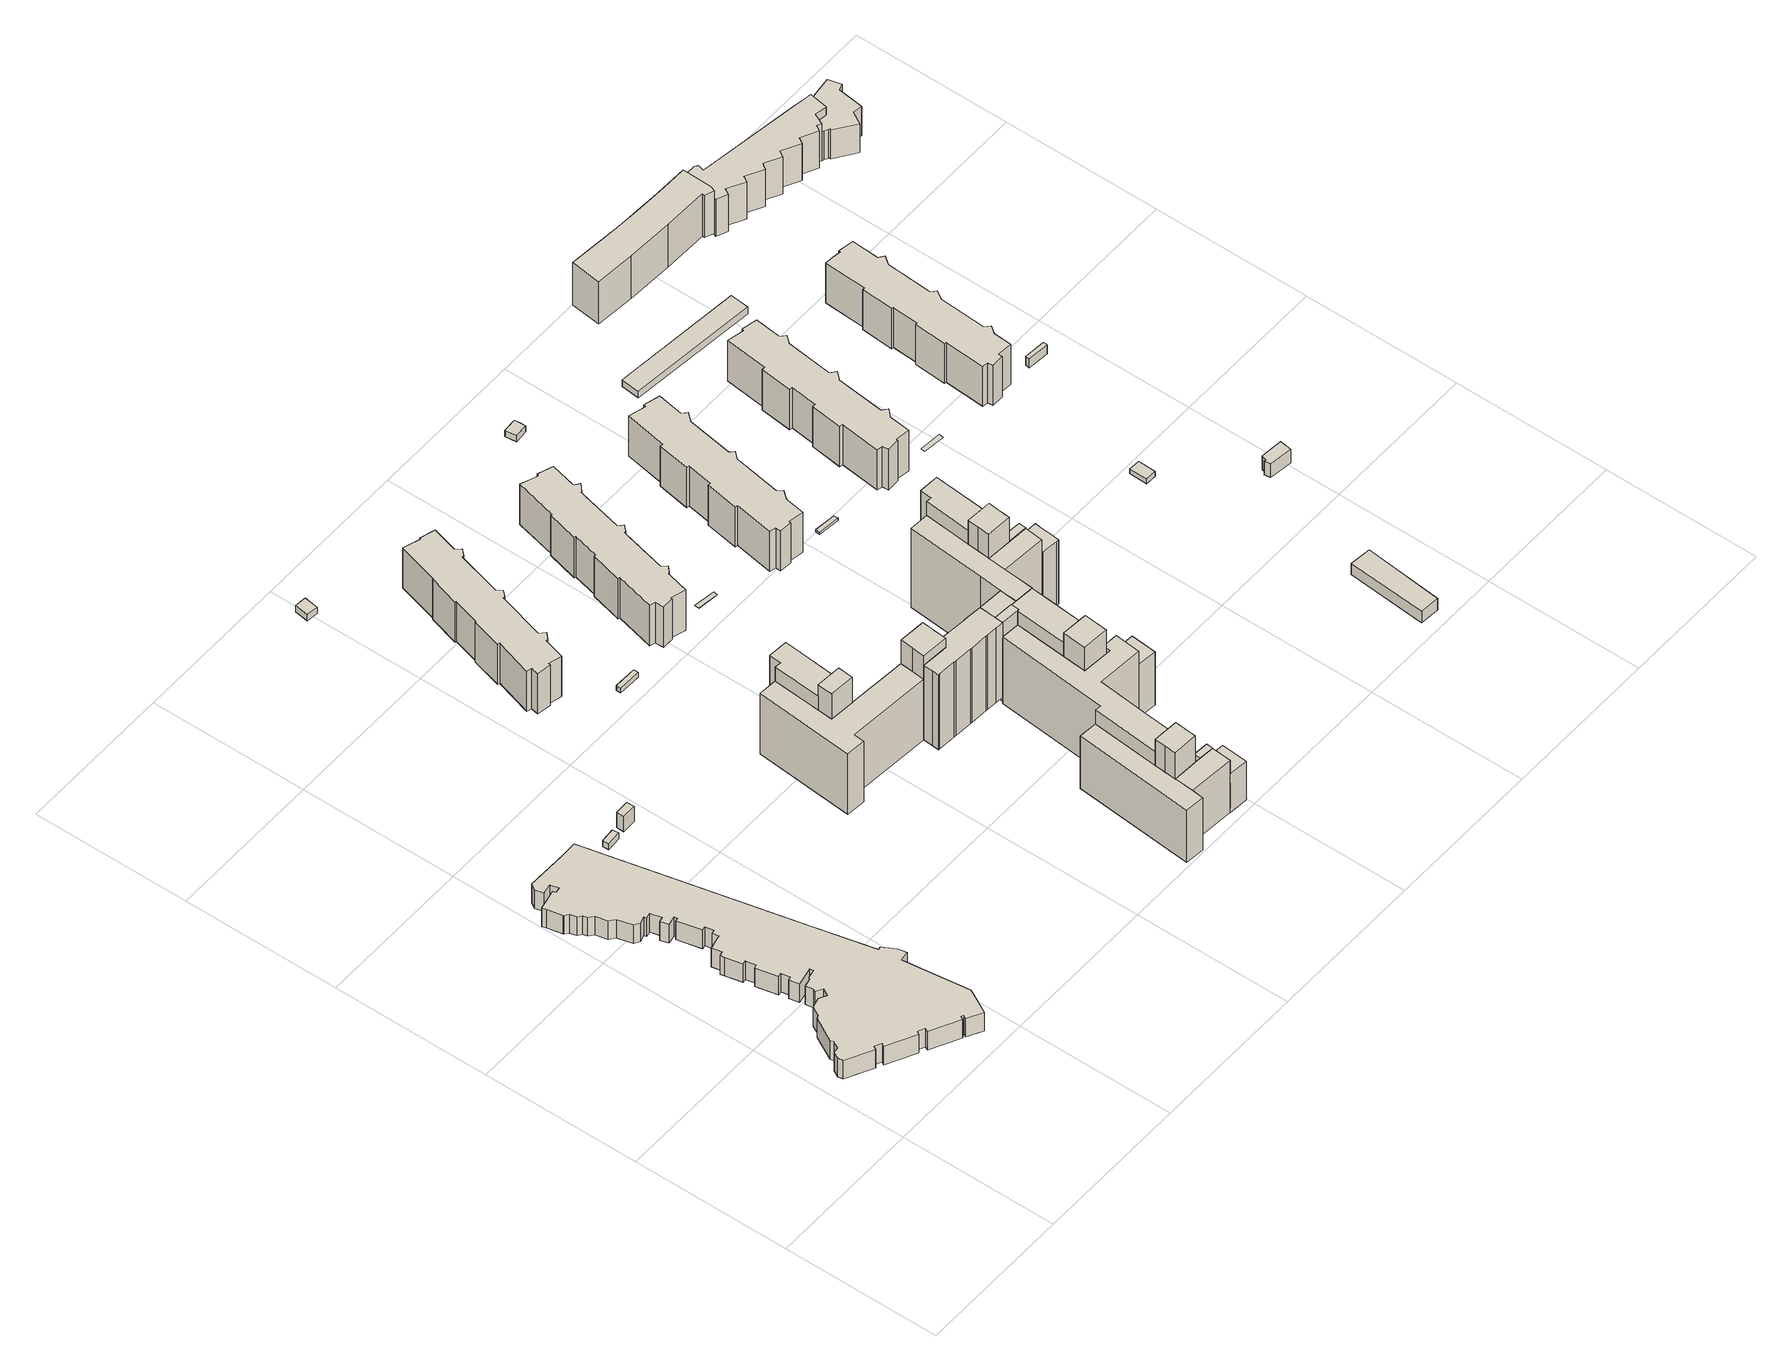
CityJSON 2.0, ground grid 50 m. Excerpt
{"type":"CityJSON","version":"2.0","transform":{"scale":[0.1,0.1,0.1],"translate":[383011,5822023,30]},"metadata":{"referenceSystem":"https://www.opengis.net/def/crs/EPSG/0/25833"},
"CityObjects":{
"building1":{"type":"Building","attributes":{"Gemeindeschluessel":"11000005","BezugspunktDach":"2200","function":"31001_2052","measuredHeight":7.3,"storeysAboveGround":1},"address":[{"country":"Germany","locality":"Berlin","thoroughfareNumber":"43 (2)","thoroughfareName":"Siemensdamm"}],"geometry":[{"type":"Solid","lod":"1","boundaries":[[[[0,1,2,3,4,5,6,7,8,9,10,11,12,13,14,15,16,17,18,19,20,21,22,23,24,25,26,27,28,29,30,31,32,33,34,35,36,37,38,39,40,41,42,43,44,45,46,47,48,49,50,51,52,53,54,55,56,57,58,59,60,61,62,63,64,65,66,67,68,69,70,71,72,73,74,75,76,77,78,79,80,81,82,83,84,85,86,87,88,89,90,91,92]],[[93,94,95,96,97,98,99,100,101,102,103,104,105,106,107,108,109,110,111,112,113,114,115,116,117,118,119,120,121,122,123,124,125,126,127,128,129,130,131,132,133,134,135,136,137,138,139,140,141,142,143,144,145,146,147,148,149,150,151,152,153,154,155,156,157,158,159,160,161,162,163,164,165,166,167,168,169,170,171,172,173,174,175,176,177,178,179,180,181,182,183,184,185]],[[93,185,92,91]],[[94,93,91,90]],[[95,94,90,89]],[[96,95,89,88]],[[97,96,88,87]],[[98,97,87,86]],[[99,98,86,85]],[[100,99,85,84]],[[101,100,84,83]],[[102,101,83,82]],[[103,102,82,81]],[[104,103,81,80]],[[105,104,80,79]],[[106,105,79,78]],[[107,106,78,77]],[[108,107,77,76]],[[109,108,76,75]],[[110,109,75,74]],[[111,110,74,73]],[[112,111,73,72]],[[113,112,72,71]],[[114,113,71,70]],[[115,114,70,69]],[[116,115,69,68]],[[117,116,68,67]],[[118,117,67,66]],[[119,118,66,65]],[[120,119,65,64]],[[121,120,64,63]],[[122,121,63,62]],[[123,122,62,61]],[[124,123,61,60]],[[125,124,60,59]],[[126,125,59,58]],[[127,126,58,57]],[[128,127,57,56]],[[129,128,56,55]],[[130,129,55,54]],[[131,130,54,53]],[[132,131,53,52]],[[133,132,52,51]],[[134,133,51,50]],[[135,134,50,49]],[[136,135,49,48]],[[137,136,48,47]],[[138,137,47,46]],[[139,138,46,45]],[[140,139,45,44]],[[141,140,44,43]],[[142,141,43,42]],[[143,142,42,41]],[[144,143,41,40]],[[145,144,40,39]],[[146,145,39,38]],[[147,146,38,37]],[[148,147,37,36]],[[149,148,36,35]],[[150,149,35,34]],[[151,150,34,33]],[[152,151,33,32]],[[153,152,32,31]],[[154,153,31,30]],[[155,154,30,29]],[[156,155,29,28]],[[157,156,28,27]],[[158,157,27,26]],[[159,158,26,25]],[[160,159,25,24]],[[161,160,24,23]],[[162,161,23,22]],[[163,162,22,21]],[[164,163,21,20]],[[165,164,20,19]],[[166,165,19,18]],[[167,166,18,17]],[[168,167,17,16]],[[169,168,16,15]],[[170,169,15,14]],[[171,170,14,13]],[[172,171,13,12]],[[173,172,12,11]],[[174,173,11,10]],[[175,174,10,9]],[[176,175,9,8]],[[177,176,8,7]],[[178,177,7,6]],[[179,178,6,5]],[[180,179,5,4]],[[181,180,4,3]],[[182,181,3,2]],[[183,182,2,1]],[[184,183,1,0]],[[185,184,0,92]]]]}]},
"building2":{"type":"Building","attributes":{"Gemeindeschluessel":"11000005","BezugspunktDach":"2200","function":"31001_2080","measuredHeight":2.36,"storeysAboveGround":1},"address":[{"country":"Germany","locality":"Berlin","thoroughfareNumber":"15 (3)","thoroughfareName":"Popitzweg"}],"geometry":[{"type":"Solid","lod":"1","boundaries":[[[[186,187,188,189]],[[190,191,192,193]],[[190,193,189,188]],[[191,190,188,187]],[[192,191,187,186]],[[193,192,186,189]]]]}]},
"building3":{"type":"Building","attributes":{"Gemeindeschluessel":"11000005","BezugspunktDach":"2200","function":"31001_2080","measuredHeight":5.95,"storeysAboveGround":1},"address":[{"country":"Germany","locality":"Berlin","thoroughfareNumber":"15 (4)","thoroughfareName":"Popitzweg"}],"geometry":[{"type":"Solid","lod":"1","boundaries":[[[[194,195,196,197]],[[198,199,200,201]],[[198,201,197,196]],[[199,198,196,195]],[[200,199,195,194]],[[201,200,194,197]]]]}]},
"building4":{"type":"Building","attributes":{"Gemeindeschluessel":"11000004","BezugspunktDach":"2200","function":"31001_2621","measuredHeight":2.43,"storeysAboveGround":1},"address":[{"country":"Germany","locality":"Berlin","thoroughfareNumber":"21 (2)","thoroughfareName":"Goebelstraße"}],"geometry":[{"type":"Solid","lod":"1","boundaries":[[[[202,203,204,205]],[[206,207,208,209]],[[206,209,205,204]],[[207,206,204,203]],[[208,207,203,202]],[[209,208,202,205]]]]}]},
"building5":{"type":"Building","attributes":{"Gemeindeschluessel":"11000004","BezugspunktDach":"2200","function":"51009_1610","measuredHeight":1.92,"storeysAboveGround":0},"address":[{"country":"Germany","locality":"Berlin"}],"geometry":[{"type":"Solid","lod":"1","boundaries":[[[[210,211,212,213]],[[214,215,216,217]],[[214,217,213,212]],[[215,214,212,211]],[[216,215,211,210]],[[217,216,210,213]]]]}]},
"building6":{"type":"Building","attributes":{"Gemeindeschluessel":"11000004","BezugspunktDach":"2200","function":"31001_1010","measuredHeight":15.64,"storeysAboveGround":4},"address":[{"country":"Germany","locality":"Berlin","thoroughfareNumber":"12, 12A, 12B","thoroughfareName":"Popitzweg"}],"geometry":[{"type":"Solid","lod":"1","boundaries":[[[[218,219,220,221,222,223,224,225,226,227,228,229,230,231,232,233,234,235,236,237,238,239,240,241,242,243,244,245,246,247,248,249,250]],[[251,252,253,254,255,256,257,258,259,260,261,262,263,264,265,266,267,268,269,270,271,272,273,274,275,276,277,278,279,280,281,282,283]],[[251,283,250,249]],[[252,251,249,248]],[[253,252,248,247]],[[254,253,247,246]],[[255,254,246,245]],[[256,255,245,244]],[[257,256,244,243]],[[258,257,243,242]],[[259,258,242,241]],[[260,259,241,240]],[[261,260,240,239]],[[262,261,239,238]],[[263,262,238,237]],[[264,263,237,236]],[[265,264,236,235]],[[266,265,235,234]],[[267,266,234,233]],[[268,267,233,232]],[[269,268,232,231]],[[270,269,231,230]],[[271,270,230,229]],[[272,271,229,228]],[[273,272,228,227]],[[274,273,227,226]],[[275,274,226,225]],[[276,275,225,224]],[[277,276,224,223]],[[278,277,223,222]],[[279,278,222,221]],[[280,279,221,220]],[[281,280,220,219]],[[282,281,219,218]],[[283,282,218,250]]]]}]},
"building7":{"type":"Building","attributes":{"Gemeindeschluessel":"11000004","function":"31001_1010"},"address":[{"country":"Germany","locality":"Berlin","thoroughfareNumber":"5, 7","thoroughfareName":"Popitzweg"}],"children":["building7-1","building7-2","building7-3","building7-4","building7-5","building7-6","building7-7","building7-8","building7-9"]},
"building7-1":{"type":"BuildingPart","attributes":{"BezugspunktDach":"2200","measuredHeight":15.12,"storeysAboveGround":12},"parents":["building7"],"geometry":[{"type":"MultiSurface","lod":"1","boundaries":[[[284,285,286,287]],[[288,289,290,291]],[[288,291,292,293,294,295]],[[289,288,286,285]],[[290,289,285,284]],[[291,290,284,287]],[[287,296,294,293,292]],[[295,294,296,286]]]}]},
"building7-2":{"type":"BuildingPart","attributes":{"BezugspunktDach":"2200","measuredHeight":26.05,"storeysAboveGround":12},"parents":["building7"],"geometry":[{"type":"MultiSurface","lod":"1","boundaries":[[[297,298,299,300,301,302,303,304,305,306,307,308,309,310,311]],[[312,313,314,315,316,317,318,319,320,321,322,323,324,325,326]],[[327,328,311,310]],[[312,326,329,330,331]],[[313,312,310,309]],[[314,313,309,308]],[[315,314,308,307]],[[316,315,332,333]],[[317,316,306,334,335]],[[318,317,335,336,304]],[[319,318,304,303]],[[320,319,303,302]],[[321,320,302,301]],[[337,338,301,300]],[[323,322,300,299]],[[324,323,299,298]],[[325,324,298,297]],[[326,325,339,340,311]],[[331,330,329,328,327]],[[333,332,307,306]],[[335,334,306,305]],[[341,305,304,336,335]],[[322,321,338,337]],[[297,311,340,339]]]}]},
"building7-3":{"type":"BuildingPart","attributes":{"BezugspunktDach":"2200","measuredHeight":30.06,"storeysAboveGround":12},"parents":["building7"],"geometry":[{"type":"MultiSurface","lod":"1","boundaries":[[[342,343,344,345,346,347]],[[348,340,339,349,350,351]],[[352,353,347,346]],[[328,352,348,346,345]],[[354,297,311,340,345,344]],[[349,339,344,343]],[[350,349,343,342]],[[351,353,355,342,347]],[[348,351,353,352]],[[340,348,352,328]],[[339,340,311,297,354]],[[350,355,353,351]]]}]},
"building7-4":{"type":"BuildingPart","attributes":{"BezugspunktDach":"2200","measuredHeight":20.43,"storeysAboveGround":12},"parents":["building7"],"geometry":[{"type":"MultiSurface","lod":"1","boundaries":[[[356,357,353,328,327,358,359]],[[360,331,330,361,362,363,364]],[[360,364,359,358]],[[331,360,358,327]],[[361,330,340,348,351]],[[363,362,357,356]],[[364,363,356,359]],[[330,331,327,328]],[[351,348,352,353]],[[365,328,352,348,340]],[[362,361,353,357]],[[366,362,357]]]}]},
"building7-5":{"type":"BuildingPart","attributes":{"BezugspunktDach":"2200","measuredHeight":20.42,"storeysAboveGround":12},"parents":["building7"],"geometry":[{"type":"MultiSurface","lod":"1","boundaries":[[[367,368,369,355,353,357]],[[361,370,371,294,293,362]],[[370,361,351,350,355]],[[371,370,355,369]],[[293,287,296,368,367]],[[362,293,367,357]],[[361,362,357,353]],[[353,355,350,351]],[[294,371,369,368]],[[294,296,287,293]]]}]},
"building7-6":{"type":"BuildingPart","attributes":{"BezugspunktDach":"2200","measuredHeight":20.8,"storeysAboveGround":12},"parents":["building7"],"geometry":[{"type":"MultiSurface","lod":"1","boundaries":[[[372,373,374,375]],[[376,295,294,371]],[[376,371,375,374]],[[295,376,374,373]],[[294,296,286,377,373,372]],[[371,369,368,372,375]],[[295,377,286,296,294]],[[294,368,369,371]]]}]},
"building7-7":{"type":"BuildingPart","attributes":{"BezugspunktDach":"2200","measuredHeight":31.17,"storeysAboveGround":12},"parents":["building7"],"geometry":[{"type":"MultiSurface","lod":"1","boundaries":[[[378,379,380,381,382,383,384]],[[332,385,386,387,388,389,333]],[[332,307,306,384,383]],[[385,332,383,382]],[[386,385,382,381]],[[387,386,381,380]],[[388,387,380,379]],[[389,388,379,378]],[[333,389,390,334]],[[333,306,307,332]],[[334,390,378,384]]]}]},
"building7-8":{"type":"BuildingPart","attributes":{"BezugspunktDach":"2200","measuredHeight":20.77,"storeysAboveGround":12},"parents":["building7"],"geometry":[{"type":"MultiSurface","lod":"1","boundaries":[[[391,392,338,337]],[[321,393,394,322]],[[321,322,337,322,321,338]],[[393,321,338,392]],[[394,393,392,391]],[[322,394,391,337]]]}]},
"building7-9":{"type":"BuildingPart","attributes":{"BezugspunktDach":"2200","measuredHeight":34.84,"storeysAboveGround":12},"parents":["building7"],"geometry":[{"type":"MultiSurface","lod":"1","boundaries":[[[395,396,397,398]],[[334,390,336,335]],[[306,305,335,398,397]],[[378,384,397,396]],[[336,390,396,395]],[[335,305,304,395,398]],[[334,335,305,306]],[[390,334,384,378]],[[336,304,305,335]]]}]},
"building8":{"type":"Building","attributes":{"Gemeindeschluessel":"11000004","function":"31001_1010"},"address":[{"country":"Germany","locality":"Berlin","thoroughfareNumber":"11, 13, 9","thoroughfareName":"Popitzweg"}],"children":["building8-1","building8-2","building8-3","building8-4","building8-5","building8-6","building8-7","building8-8","building8-9","building8-10","building8-11","building8-12","building8-13"]},
"building8-1":{"type":"BuildingPart","attributes":{"BezugspunktDach":"2200","measuredHeight":29.19,"storeysAboveGround":13},"parents":["building8"],"geometry":[{"type":"MultiSurface","lod":"1","boundaries":[[[399,400,401,402,403,404,405,406,407,408,409,410,411,412,413,414,415,416,417]],[[418,419,420,421,422,423,424,425,426,427,428,429,430,431,432,433,434,435,436]],[[418,436,417,416]],[[419,418,416,415]],[[420,419,415,437,438]],[[421,420,439,438,440]],[[422,421,413,412]],[[423,422,412,411]],[[424,423,411,410]],[[425,424,410,409]],[[426,425,409,408]],[[428,427,407,406]],[[429,428,406,405]],[[430,429,405,404]],[[431,430,404,403]],[[432,431,403,402]],[[433,432,402,401]],[[434,433,401,400]],[[435,434,400,399]],[[436,435,399,417]],[[438,437,415,414]],[[440,438,439,414,413]],[[427,441,442,407]],[[426,443,408,442,441]]]}]},
"building8-2":{"type":"BuildingPart","attributes":{"BezugspunktDach":"2200","measuredHeight":30.92,"storeysAboveGround":13},"parents":["building8"],"geometry":[{"type":"MultiSurface","lod":"1","boundaries":[[[444,445,446,447,448,449,450,451,452]],[[453,454,455,456,457,458,459,460,461]],[[462,463,452,451]],[[454,453,451,450]],[[455,454,450,449]],[[456,455,449,448]],[[457,456,464,465,447]],[[466,467,446,445]],[[460,459,445,444]],[[461,460,444,452]],[[453,461,463,462]],[[468,448,447,465,464]],[[469,470,446,458]],[[457,447,470,469]],[[459,458,471,467,466]]]}]},
"building8-3":{"type":"BuildingPart","attributes":{"BezugspunktDach":"2200","measuredHeight":31.25,"storeysAboveGround":13},"parents":["building8"],"geometry":[{"type":"MultiSurface","lod":"1","boundaries":[[[472,473,474,475,476]],[[477,478,479,480,481]],[[442,407,476,475]],[[477,481,482,427,441]],[[381,442,475,474]],[[479,478,474,473]],[[480,479,473,472]],[[481,480,472,476]],[[441,427,482,407,442]],[[478,477,442,381]]]}]},
"building8-4":{"type":"BuildingPart","attributes":{"BezugspunktDach":"2200","measuredHeight":30.75,"storeysAboveGround":13},"parents":["building8"],"geometry":[{"type":"MultiSurface","lod":"1","boundaries":[[[483,484,485,467,466]],[[458,486,487,488,459]],[[489,490,484,483]],[[488,487,491,492]],[[459,488,483,466]],[[458,459,466,467]],[[486,458,467,485,493]],[[487,486,485,484]],[[492,491,490,489]]]}]},
"building8-5":{"type":"BuildingPart","attributes":{"BezugspunktDach":"2200","measuredHeight":30.95,"storeysAboveGround":13},"parents":["building8"],"geometry":[{"type":"MultiSurface","lod":"1","boundaries":[[[494,495,496,497]],[[498,499,487,486]],[[499,498,496,495]],[[487,499,500,491,490,501,495,494]],[[502,485,484,494,497]],[[486,503,497,496,498]],[[501,490,491,500]],[[486,487,484,485,502]]]}]},
"building8-6":{"type":"BuildingPart","attributes":{"BezugspunktDach":"2200","measuredHeight":30.84,"storeysAboveGround":13},"parents":["building8"],"geometry":[{"type":"MultiSurface","lod":"1","boundaries":[[[381,463,462,408,442]],[[504,453,461,478,477]],[[504,477,442,408],[426,408,442,441]],[[453,504,408,462]],[[478,461,463,381]],[[442,408,426,441]],[[461,453,462,463]],[[477,478,505,381,442]]]}]},
"building8-7":{"type":"BuildingPart","attributes":{"BezugspunktDach":"2200","measuredHeight":33.23,"storeysAboveGround":13},"parents":["building8"],"geometry":[{"type":"MultiSurface","lod":"1","boundaries":[[[506,507,508,509,510,511]],[[512,513,514,515,438,437]],[[516,517,518,511,510]],[[519,516,510,509]],[[514,513,509,508]],[[515,514,508,507]],[[438,414,413,440,515,507,506]],[[415,414,438,506,511]],[[512,437,518,517,516]],[[513,512,516,519]],[[440,413,414,438]],[[437,438,414,415]]]}]},
"building8-8":{"type":"BuildingPart","attributes":{"BezugspunktDach":"2200","measuredHeight":29.09,"storeysAboveGround":13},"parents":["building8"],"geometry":[{"type":"MultiSurface","lod":"1","boundaries":[[[520,521,522,523,524,525]],[[526,527,528,529,530,531]],[[532,533,525,524]],[[527,526,524,523]],[[528,527,523,522]],[[529,528,522,521]],[[530,529,521,520]],[[531,530,520,530,531,525]],[[526,531,533,532]]]}]},
"building8-9":{"type":"BuildingPart","attributes":{"BezugspunktDach":"2200","measuredHeight":34.66,"storeysAboveGround":13},"parents":["building8"],"geometry":[{"type":"MultiSurface","lod":"1","boundaries":[[[534,535,536,537,538,539]],[[464,540,541,542,543,465]],[[448,447,539,538]],[[540,464,538,537]],[[541,540,537,536]],[[542,541,536,535]],[[543,542,535,534]],[[464,465,447,448]],[[465,543,534,539]]]}]},
"building8-10":{"type":"BuildingPart","attributes":{"BezugspunktDach":"2200","measuredHeight":33.29,"storeysAboveGround":13},"parents":["building8"],"geometry":[{"type":"MultiSurface","lod":"1","boundaries":[[[544,545,546,547]],[[531,530,548,549]],[[533,550,551,547,546]],[[520,525,531,546,545]],[[548,530,545,544]],[[549,550,552,544,547]],[[553,531,549,551,550,533]],[[530,531,525,520]],[[548,552,550,549]]]}]},
"building8-11":{"type":"BuildingPart","attributes":{"BezugspunktDach":"2200","measuredHeight":23.73,"storeysAboveGround":13},"parents":["building8"],"geometry":[{"type":"MultiSurface","lod":"1","boundaries":[[[554,555,517,519,552,550,533,532,556,557]],[[558,559,560,561,562,563,419,564,565,566]],[[558,566,557,556]],[[559,558,556,532]],[[560,559,526,531,533]],[[561,560,531,549,550]],[[562,561,567,549,548,552]],[[563,562,552,519]],[[419,563,513,512,437]],[[564,419,517,555]],[[565,564,555,554]],[[566,565,554,557]],[[532,533,531,526]],[[568,533,550,549,531]],[[550,552,548,549,567]],[[437,512,516,517]],[[569,519,516,512,513]]]}]},
"building8-12":{"type":"BuildingPart","attributes":{"BezugspunktDach":"2200","measuredHeight":41.2,"storeysAboveGround":13},"parents":["building8"],"geometry":[{"type":"MultiSurface","lod":"1","boundaries":[[[570,571,572,573,574,575,576]],[[577,578,579,580,581,582,583]],[[470,446,458,469,577,583,576,575]],[[447,470,469,457,578,577,575,574]],[[534,539,574,573]],[[579,578,465,543]],[[580,579,573,572]],[[581,580,572,571]],[[584,497,496,498,486,582,581,571,570]],[[446,467,485,570,576]],[[583,582,486,458]],[[469,458,446,470]],[[457,469,470,447]],[[543,465,539,534]],[[486,498,496,497,584]],[[458,486,485,467]]]}]},
"building8-13":{"type":"BuildingPart","attributes":{"BezugspunktDach":"2200","measuredHeight":25.03,"storeysAboveGround":13},"parents":["building8"],"geometry":[{"type":"MultiSurface","lod":"1","boundaries":[[[585,586,587,588,589,590,591,501,489]],[[500,592,593,594,595,596,597,598,492]],[[592,500,501,591]],[[593,592,591,590]],[[594,593,590,589]],[[595,594,589,588]],[[596,595,588,587]],[[597,596,587,586]],[[598,597,586,585]],[[492,598,585,489]],[[492,489,490,491]],[[491,490,501,500]]]}]},
"building9":{"type":"Building","attributes":{"Gemeindeschluessel":"11000004","BezugspunktDach":"2200","function":"31001_1010","measuredHeight":15.76,"storeysAboveGround":4},"address":[{"country":"Germany","locality":"Berlin","thoroughfareNumber":"10, 10A, 10B","thoroughfareName":"Popitzweg"}],"geometry":[{"type":"Solid","lod":"1","boundaries":[[[[599,600,601,602,603,604,605,606,607,608,609,610,611,612,613,614,615,616,617,618,619,620,621,622,623,624,625,626,627,628,629,630,631,632]],[[633,634,635,636,637,638,639,640,641,642,643,644,645,646,647,648,649,650,651,652,653,654,655,656,657,658,659,660,661,662,663,664,665,666]],[[633,666,632,631]],[[634,633,631,630]],[[635,634,630,629]],[[636,635,629,628]],[[637,636,628,627]],[[638,637,627,626]],[[639,638,626,625]],[[640,639,625,624]],[[641,640,624,623]],[[642,641,623,622]],[[643,642,622,621]],[[644,643,621,620]],[[645,644,620,619]],[[646,645,619,618]],[[647,646,618,617]],[[648,647,617,616]],[[649,648,616,615]],[[650,649,615,614]],[[651,650,614,613]],[[652,651,613,612]],[[653,652,612,611]],[[654,653,611,610]],[[655,654,610,609]],[[656,655,609,608]],[[657,656,608,607]],[[658,657,607,606]],[[659,658,606,605]],[[660,659,605,604]],[[661,660,604,603]],[[662,661,603,602]],[[663,662,602,601]],[[664,663,601,600]],[[665,664,600,599]],[[666,665,599,632]]]]}]},
"building10":{"type":"Building","attributes":{"Gemeindeschluessel":"11000004","BezugspunktDach":"2200","function":"51009_1610","measuredHeight":0.178,"storeysAboveGround":0},"address":[{"country":"Germany","locality":"Berlin"}],"geometry":[{"type":"Solid","lod":"1","boundaries":[[[[667,668,669,670]],[[671,672,673,674]],[[671,674,670,669]],[[672,671,669,668]],[[673,672,668,667]],[[674,673,667,670]]]]}]},
"building11":{"type":"Building","attributes":{"Gemeindeschluessel":"11000004","BezugspunktDach":"2200","function":"31001_1010","measuredHeight":15.75,"storeysAboveGround":4},"address":[{"country":"Germany","locality":"Berlin","thoroughfareNumber":"8, 8A, 8B","thoroughfareName":"Popitzweg"}],"geometry":[{"type":"Solid","lod":"1","boundaries":[[[[675,676,677,678,679,680,681,682,683,684,685,686,687,688,689,690,691,692,693,694,695,696,697,698,699,700,701,702,703,704]],[[705,706,707,708,709,710,711,712,713,714,715,716,717,718,719,720,721,722,723,724,725,726,727,728,729,730,731,732,733,734]],[[705,734,704,703]],[[706,705,703,702]],[[707,706,702,701]],[[708,707,701,700]],[[709,708,700,699]],[[710,709,699,698]],[[711,710,698,697]],[[712,711,697,696]],[[713,712,696,695]],[[714,713,695,694]],[[715,714,694,693]],[[716,715,693,692]],[[717,716,692,691]],[[718,717,691,690]],[[719,718,690,689]],[[720,719,689,688]],[[721,720,688,687]],[[722,721,687,686]],[[723,722,686,685]],[[724,723,685,684]],[[725,724,684,683]],[[726,725,683,682]],[[727,726,682,681]],[[728,727,681,680]],[[729,728,680,679]],[[730,729,679,678]],[[731,730,678,677]],[[732,731,677,676]],[[733,732,676,675]],[[734,733,675,704]]]]}]},
"building12":{"type":"Building","attributes":{"Gemeindeschluessel":"11000004","BezugspunktDach":"2200","function":"51009_1610","measuredHeight":0.81,"storeysAboveGround":0},"address":[{"country":"Germany","locality":"Berlin"}],"geometry":[{"type":"Solid","lod":"1","boundaries":[[[[735,736,737,738]],[[739,740,741,742]],[[739,742,738,737]],[[740,739,737,736]],[[741,740,736,735]],[[742,741,735,738]]]]}]},
"building13":{"type":"Building","attributes":{"Gemeindeschluessel":"11000004","BezugspunktDach":"2200","function":"31001_2621","measuredHeight":2.93,"storeysAboveGround":1},"address":[{"country":"Germany","locality":"Berlin","thoroughfareNumber":"21 (3)","thoroughfareName":"Goebelstraße"}],"geometry":[{"type":"Solid","lod":"1","boundaries":[[[[743,744,745,746,747,748]],[[749,750,751,752,753,754]],[[749,754,748,747]],[[750,749,747,746]],[[751,750,746,745]],[[752,751,745,744]],[[753,752,744,743]],[[754,753,743,748]]]]}]},
"building14":{"type":"Building","attributes":{"Gemeindeschluessel":"11000004","BezugspunktDach":"2200","function":"31001_1010","measuredHeight":15.83,"storeysAboveGround":4},"address":[{"country":"Germany","locality":"Berlin","thoroughfareNumber":"6, 6A, 6B","thoroughfareName":"Popitzweg"}],"geometry":[{"type":"Solid","lod":"1","boundaries":[[[[755,756,757,758,759,760,761,762,763,764,765,766,767,768,769,770,771,772,773,774,775,776,777,778,779,780,781,782]],[[783,784,785,786,787,788,789,790,791,792,793,794,795,796,797,798,799,800,801,802,803,804,805,806,807,808,809,810]],[[783,810,782,781]],[[784,783,781,780]],[[785,784,780,779]],[[786,785,779,778]],[[787,786,778,777]],[[788,787,777,776]],[[789,788,776,775]],[[790,789,775,774]],[[791,790,774,773]],[[792,791,773,772]],[[793,792,772,771]],[[794,793,771,770]],[[795,794,770,769]],[[796,795,769,768]],[[797,796,768,767]],[[798,797,767,766]],[[799,798,766,765]],[[800,799,765,764]],[[801,800,764,763]],[[802,801,763,762]],[[803,802,762,761]],[[804,803,761,760]],[[805,804,760,759]],[[806,805,759,758]],[[807,806,758,757]],[[808,807,757,756]],[[809,808,756,755]],[[810,809,755,782]]]]}]},
"building15":{"type":"Building","attributes":{"Gemeindeschluessel":"11000004","BezugspunktDach":"2200","function":"31001_2460","measuredHeight":4.45,"storeysAboveGround":2},"address":[{"country":"Germany","locality":"Berlin","thoroughfareNumber":"77 (1)","thoroughfareName":"Heilmannring"}],"geometry":[{"type":"Solid","lod":"1","boundaries":[[[[811,812,813,814]],[[815,816,817,818]],[[815,818,814,813]],[[816,815,813,812]],[[817,816,812,811]],[[818,817,811,814]]]]}]},
"building16":{"type":"Building","attributes":{"Gemeindeschluessel":"11000004","BezugspunktDach":"2200","function":"51009_1610","measuredHeight":0.025,"storeysAboveGround":0},"address":[{"country":"Germany","locality":"Berlin"}],"geometry":[{"type":"MultiSurface","lod":"1","boundaries":[[[819,820,821,822]]]}]},
"building17":{"type":"Building","attributes":{"Gemeindeschluessel":"11000004","BezugspunktDach":"2200","function":"31001_2460","measuredHeight":2.6,"storeysAboveGround":1},"address":[{"country":"Germany","locality":"Berlin","thoroughfareNumber":"11 (4)","thoroughfareName":"Goebelstraße"}],"geometry":[{"type":"Solid","lod":"1","boundaries":[[[[823,824,825,826,827]],[[828,829,830,831,832]],[[828,832,827,826]],[[829,828,826,825]],[[830,829,825,824]],[[831,830,824,823]],[[832,831,823,827]]]]}]},
"building18":{"type":"Building","attributes":{"Gemeindeschluessel":"11000004","BezugspunktDach":"2200","function":"51009_1610","measuredHeight":1.88,"storeysAboveGround":0},"address":[{"country":"Germany","locality":"Berlin"}],"geometry":[{"type":"Solid","lod":"1","boundaries":[[[[833,834,835,836]],[[837,838,839,840]],[[837,840,836,835]],[[838,837,835,834]],[[839,838,834,833]],[[840,839,833,836]]]]}]},
"building19":{"type":"Building","attributes":{"Gemeindeschluessel":"11000004","BezugspunktDach":"2200","function":"51009_1610","measuredHeight":5.28,"storeysAboveGround":0},"address":[{"country":"Germany","locality":"Berlin"}],"geometry":[{"type":"Solid","lod":"1","boundaries":[[[[841,842,843,844,845,846]],[[847,848,849,850,851,852]],[[847,852,846,845]],[[848,847,845,844]],[[849,848,844,843]],[[850,849,843,842]],[[851,850,842,841]],[[852,851,841,846]]]]}]},
"building20":{"type":"Building","attributes":{"Gemeindeschluessel":"11000004","BezugspunktDach":"2200","function":"31001_1010","measuredHeight":16.51,"storeysAboveGround":4},"address":[{"country":"Germany","locality":"Berlin","thoroughfareNumber":"11, 15, 19","thoroughfareName":"Goebelstraße"}],"geometry":[{"type":"Solid","lod":"1","boundaries":[[[[853,854,855,856,857,858,859,860,861,862,863,864,865,866,867]],[[868,869,870,871,872,873,874,875,876,877,878,879,880,881,882]],[[868,882,867,866]],[[869,868,866,865]],[[870,869,865,864]],[[871,870,864,863]],[[872,871,863,862]],[[873,872,862,861]],[[874,873,861,860]],[[875,874,860,859]],[[876,875,859,858]],[[877,876,858,857]],[[878,877,857,856]],[[879,878,856,855]],[[880,879,855,854]],[[881,880,854,853]],[[882,881,853,867]]]]}]},
"building21":{"type":"Building","attributes":{"Gemeindeschluessel":"11000004","BezugspunktDach":"2200","function":"31001_1010","measuredHeight":15.71,"storeysAboveGround":4},"address":[{"country":"Germany","locality":"Berlin","thoroughfareNumber":"4, 4A, 4B","thoroughfareName":"Popitzweg"}],"geometry":[{"type":"Solid","lod":"1","boundaries":[[[[883,884,885,886,887,888,889,890,891,892,893,894,895,896,897,898,899,900,901,902,903,904,905,906,907,908,909,910,911,912]],[[913,914,915,916,917,918,919,920,921,922,923,924,925,926,927,928,929,930,931,932,933,934,935,936,937,938,939,940,941,942]],[[913,942,912,911]],[[914,913,911,910]],[[915,914,910,909]],[[916,915,909,908]],[[917,916,908,907]],[[918,917,907,906]],[[919,918,906,905]],[[920,919,905,904]],[[921,920,904,903]],[[922,921,903,902]],[[923,922,902,901]],[[924,923,901,900]],[[925,924,900,899]],[[926,925,899,898]],[[927,926,898,897]],[[928,927,897,896]],[[929,928,896,895]],[[930,929,895,894]],[[931,930,894,893]],[[932,931,893,892]],[[933,932,892,891]],[[934,933,891,890]],[[935,934,890,889]],[[936,935,889,888]],[[937,936,888,887]],[[938,937,887,886]],[[939,938,886,885]],[[940,939,885,884]],[[941,940,884,883]],[[942,941,883,912]]]]}]},
"building22":{"type":"Building","attributes":{"Gemeindeschluessel":"11000004","BezugspunktDach":"2200","function":"51009_1610","measuredHeight":3.55,"storeysAboveGround":0},"address":[{"country":"Germany","locality":"Berlin"}],"geometry":[{"type":"Solid","lod":"1","boundaries":[[[[943,944,945,946]],[[947,948,949,950]],[[947,950,946,945]],[[948,947,945,944]],[[949,948,944,943]],[[950,949,943,946]]]]}]},
"building23":{"type":"Building","attributes":{"Gemeindeschluessel":"11000004","function":"31001_1010"},"address":[{"country":"Germany","locality":"Berlin","thoroughfareNumber":"1, 9","thoroughfareName":"Goebelstraße"}],"children":["building23-1","building23-2"]},
"building23-1":{"type":"BuildingPart","attributes":{"BezugspunktDach":"2200","measuredHeight":14.54,"storeysAboveGround":4},"parents":["building23"],"geometry":[{"type":"MultiSurface","lod":"1","boundaries":[[[951,952,953,954,955,956,957,958,959,960,961,962,963,964,965,966,967,968,969,970,971,972,973,974,975,976,977,978]],[[979,980,981,982,983,984,985,986,987,988,989,990,991,992,993,994,995,996,997,998,999,1000,1001,1002,1003,1004,1005,1006]],[[979,1006,978,977]],[[980,979,977,976]],[[981,980,976,975]],[[982,981,975,974]],[[983,982,974,973]],[[984,983,973,972]],[[985,984,972,971]],[[986,985,971,970]],[[987,986,970,969]],[[988,987,969,968]],[[989,988,968,967]],[[990,989,967,966]],[[1007,1008,990,991,990,966,965]],[[1009,1010,1007,965,964]],[[1011,1010,964,963]],[[994,993,963,962]],[[995,994,962,961]],[[996,995,961,960]],[[997,996,960,959]],[[998,997,959,958]],[[999,998,958,957]],[[1000,999,957,956]],[[1001,1000,956,955]],[[1002,1001,955,954]],[[1003,1002,954,953]],[[1004,1003,953,952]],[[1005,1004,952,951]],[[1006,1005,951,978]],[[991,990,1008,1007]],[[992,991,1007,1010,1009]],[[993,992,1010,1011]]]}]},
"building23-2":{"type":"BuildingPart","attributes":{"BezugspunktDach":"2200","measuredHeight":11.23,"storeysAboveGround":4},"parents":["building23"],"geometry":[{"type":"MultiSurface","lod":"1","boundaries":[[[1012,1013,1014,1015,1016,1017,1018,1019,1020,1021,1022,1008,1007,1010,1011]],[[992,991,990,1023,1024,1025,1026,1027,1028,1029,1030,1031,1032,1033,993]],[[1023,990,1008,1022]],[[1024,1023,1022,1021]],[[1025,1024,1021,1020]],[[1026,1025,1020,1019]],[[1027,1026,1019,1018]],[[1028,1027,1018,1017]],[[1029,1028,1017,1016]],[[1030,1029,1016,1015]],[[1031,1030,1015,1014]],[[1032,1031,1014,1013]],[[1033,1032,1013,1012]],[[993,1033,1012,1011]],[[993,1011,1010,992]],[[1034,991,992,1035,1010,1007]],[[990,991,1007,1008]]]}]}
},
"vertices":[
[9,1194,80],[19,1148,80],[20,1145,80],[31,1136,80],[37,1115,80],[49,1106,80],[53,1092,80],[67,1079,80],[76,1042,80],[94,1029,80],[106,980,80],[123,971,80],[145,977,80],[147,969,80],[164,973,80],[173,937,80],[157,934,80],[165,909,80],[193,914,80],[196,904,80],[185,902,80],[203,827,80],[215,829,80],[220,802,80],[209,800,80],[214,780,80],[190,775,80],[167,769,80],[173,738,80],[160,735,80],[163,721,80],[175,669,80],[186,671,80],[193,640,80],[182,637,80],[197,568,80],[209,571,80],[215,543,80],[203,540,80],[210,509,80],[268,521,80],[270,509,80],[245,504,80],[239,498,80],[213,492,80],[218,469,80],[214,460,80],[234,448,80],[223,425,80],[199,438,80],[173,432,80],[165,429,80],[151,401,80],[141,397,80],[100,321,80],[104,312,80],[92,290,80],[89,289,80],[75,288,80],[64,268,80],[67,252,80],[150,209,80],[155,219,80],[177,208,80],[172,198,80],[261,152,80],[267,162,80],[289,151,80],[284,140,80],[374,94,80],[379,104,80],[388,100,80],[382,90,80],[429,65,80],[461,125,80],[469,141,80],[441,349,80],[471,354,80],[466,383,80],[443,422,80],[433,420,80],[389,610,80],[361,732,80],[236,1280,80],[188,1279,80],[55,1281,80],[44,1262,80],[51,1235,80],[82,1241,80],[89,1215,80],[72,1212,80],[69,1222,80],[5,1208,80],[69,1222,7],[72,1212,7],[89,1215,7],[82,1241,7],[51,1235,7],[44,1262,7],[55,1281,7],[188,1279,7],[236,1280,7],[361,732,7],[389,610,7],[433,420,7],[443,422,7],[466,383,7],[471,354,7],[441,349,7],[469,141,7],[461,125,7],[429,65,7],[382,90,7],[388,100,7],[379,104,7],[374,94,7],[284,140,7],[289,151,7],[267,162,7],[261,152,7],[172,198,7],[177,208,7],[155,219,7],[150,209,7],[67,252,7],[64,268,7],[75,288,7],[89,289,7],[92,290,7],[104,312,7],[100,321,7],[141,397,7],[151,401,7],[165,429,7],[173,432,7],[199,438,7],[223,425,7],[234,448,7],[214,460,7],[218,469,7],[213,492,7],[239,498,7],[245,504,7],[270,509,7],[268,521,7],[210,509,7],[203,540,7],[215,543,7],[209,571,7],[197,568,7],[182,637,7],[193,640,7],[186,671,7],[175,669,7],[163,721,7],[160,735,7],[173,738,7],[167,769,7],[190,775,7],[214,780,7],[209,800,7],[220,802,7],[215,829,7],[203,827,7],[185,902,7],[196,904,7],[193,914,7],[165,909,7],[157,934,7],[173,937,7],[164,973,7],[147,969,7],[145,977,7],[123,971,7],[106,980,7],[94,1029,7],[76,1042,7],[67,1079,7],[53,1092,7],[49,1106,7],[37,1115,7],[31,1136,7],[20,1145,7],[19,1148,7],[9,1194,7],[5,1208,7],
[307,1220,60],[353,1223,60],[351,1243,60],[306,1240,60],[351,1243,36],[353,1223,36],[307,1220,36],[306,1240,36],
[381,1228,96],[426,1229,96],[426,1253,96],[381,1252,96],[426,1253,37],[426,1229,37],[381,1228,37],[381,1252,37],
[501,2344,52],[507,2389,52],[471,2393,52],[465,2349,52],[471,2393,27],[507,2389,27],[501,2344,27],[465,2349,27],
[764,1537,55],[836,1536,55],[836,1551,55],[764,1552,55],[836,1551,36],[836,1536,36],[764,1537,36],[764,1552,36],
[590,1699,173],[586,1675,173],[630,1668,173],[632,1674,173],[673,1664,173],[690,1725,173],[692,1732,173],[698,1730,173],[715,1747,173],[700,1762,173],[740,1906,173],[741,1912,173],[746,1911,173],[763,1928,173],[751,1946,173],[789,2086,173],[794,2085,173],[812,2103,173],[798,2118,173],[821,2201,173],[774,2215,173],[772,2211,173],[752,2218,173],[719,2229,173],[683,2099,173],[680,2099,173],[652,2002,173],[656,2001,173],[633,1917,173],[629,1918,173],[603,1822,173],[610,1820,173],[575,1703,173],[610,1820,16],[603,1822,16],[629,1918,16],[633,1917,16],[656,2001,16],[652,2002,16],[680,2099,16],[683,2099,16],[719,2229,16],[752,2218,16],[772,2211,16],[774,2215,16],[821,2201,16],[798,2118,16],[812,2103,16],[794,2085,16],[789,2086,16],[751,1946,16],[763,1928,16],[746,1911,16],[741,1912,16],[740,1906,16],[700,1762,16],[715,1747,16],[698,1730,16],[692,1732,16],[690,1725,16],[673,1664,16],[632,1674,16],[630,1668,16],[586,1675,16],[590,1699,16],[575,1703,16],
[1492,22,166],[1499,105,166],[1437,110,166],[1430,27,166],[1437,110,15],[1499,105,15],[1492,22,15],[1430,27,15],[1430,27,130],[1430,27,16],[1435,89,16],[1437,110,16],[1435,89,166],
[1375,165,275],[1386,282,275],[1401,434,275],[1548,423,275],[1555,504,275],[1506,508,275],[1504,484,275],[1488,485,275],[1405,492,275],[1411,567,275],[1425,731,275],[1367,736,275],[1334,383,275],[1314,385,275],[1295,171,275],[1314,385,15],[1334,383,15],[1367,736,15],[1425,731,15],[1411,567,15],[1405,492,15],[1488,485,15],[1504,484,15],[1506,508,15],[1555,504,15],[1548,423,15],[1401,434,15],[1386,282,15],[1375,165,15],[1295,171,15],[1314,385,220],[1295,171,220],[1295,171,118],[1295,171,16],[1314,385,16],[1425,731,19],[1411,567,19],[1411,567,20],[1405,492,20],[1488,485,20],[1548,423,223],[1555,504,223],[1375,165,30],[1295,171,30],[1405,492,82],
[1369,95,322],[1372,130,322],[1375,165,322],[1295,171,322],[1292,136,322],[1290,100,322],[1292,136,30],[1372,130,30],[1369,95,30],[1290,100,30],[1292,136,220],[1290,100,220],[1375,165,245],[1369,95,220],
[1281,2,220],[1285,39,220],[1255,390,220],[1220,7,220],[1255,390,16],[1290,100,16],[1285,39,16],[1281,2,16],[1220,7,16],[1295,171,45],[1285,39,118],
[1430,27,220],[1435,89,220],[1387,93,220],[1369,95,16],[1387,93,16],
[1435,89,221],[1437,110,221],[1387,114,221],[1387,93,221],[1387,114,16],[1437,110,40],
[1495,560,331],[1505,684,331],[1511,750,331],[1431,757,331],[1429,730,331],[1425,731,331],[1411,567,331],[1429,730,19],[1431,757,19],[1511,750,19],[1505,684,19],[1495,560,19],[1495,560,20],
[1609,417,223],[1616,499,223],[1616,499,15],[1609,417,15],
[1488,485,368],[1495,560,368],[1411,567,368],[1405,492,368],
[1122,754,331],[1179,750,331],[1186,749,331],[1242,745,331],[1248,745,331],[1304,741,331],[1309,740,331],[1343,738,331],[1367,736,331],[1373,816,331],[1315,821,331],[1310,821,331],[1253,827,331],[1247,827,331],[1209,831,331],[1206,799,331],[1121,806,331],[1119,775,331],[1117,754,331],[1119,775,39],[1121,806,39],[1206,799,39],[1209,831,39],[1247,827,39],[1253,827,39],[1310,821,39],[1315,821,39],[1373,816,39],[1367,736,39],[1343,738,39],[1309,740,39],[1304,741,39],[1248,745,39],[1242,745,39],[1186,749,39],[1179,750,39],[1122,754,39],[1117,754,39],[1121,806,40],[1206,799,40],[1206,799,95],[1209,831,40],[1369,762,39],[1369,762,331],[1373,816,177],
[1511,750,332],[1519,847,332],[1524,905,332],[1530,978,332],[1543,1127,332],[1482,1131,332],[1460,882,332],[1454,810,332],[1449,755,332],[1454,810,23],[1460,882,23],[1482,1131,23],[1543,1127,23],[1530,978,23],[1524,905,23],[1519,847,23],[1511,750,23],[1449,755,23],[1454,810,331],[1449,755,331],[1543,1127,39],[1530,978,39],[1519,847,330],[1524,905,330],[1543,1127,137],[1527,942,23],[1527,942,332],[1524,905,254],
[1425,731,333],[1429,730,333],[1431,757,333],[1369,762,333],[1367,736,333],[1369,762,23],[1431,757,23],[1429,730,23],[1425,731,23],[1367,736,23],[1367,736,185],
[1663,836,330],[1669,894,330],[1604,899,330],[1604,899,23],[1669,894,23],[1663,836,23],[1663,836,279],[1669,894,279],[1669,894,28],[1663,836,28],[1604,899,223],
[1669,894,332],[1671,918,332],[1606,924,332],[1604,899,332],[1606,924,23],[1671,918,23],[1671,918,28],[1671,918,279],[1604,899,177],[1604,899,216],
[1373,816,23],[1431,757,254],
[1206,799,368],[1209,840,368],[1212,881,368],[1128,888,368],[1125,847,368],[1121,806,368],[1125,847,40],[1128,888,40],[1212,881,40],[1209,840,40],[1125,847,276],[1121,806,276],[1121,806,181],[1128,888,276],
[945,953,331],[962,1142,331],[899,1147,331],[896,1108,331],[876,1110,331],[865,959,331],[876,1110,41],[896,1108,41],[899,1147,41],[962,1142,41],[945,953,41],[865,959,41],[876,1110,276],[865,959,276],
[1611,972,386],[1627,1159,386],[1565,1163,386],[1561,1126,386],[1543,1127,386],[1530,978,386],[1561,1126,39],[1565,1163,39],[1627,1159,39],[1611,972,39],
[941,904,374],[945,953,374],[865,959,374],[861,911,374],[941,904,41],[861,911,41],[861,911,276],[861,911,117],[941,904,276],[865,959,159],
[851,795,276],[854,829,276],[817,1115,276],[790,801,276],[817,1115,39],[876,1110,39],[865,959,39],[861,911,39],[941,904,39],[1128,888,39],[854,829,39],[851,795,39],[790,801,39],[861,911,147],[865,959,162],[1128,888,240],
[1604,899,426],[1606,924,426],[1607,936,426],[1611,972,426],[1530,978,426],[1527,942,426],[1524,905,426],[1527,942,20],[1530,978,20],[1611,972,20],[1607,936,20],[1606,924,20],[1604,899,20],[1524,905,20],[1604,899,202],
[1668,835,279],[1719,831,279],[1726,830,279],[1728,848,279],[1732,897,279],[1734,913,279],[1727,914,279],[1727,914,28],[1734,913,28],[1732,897,28],[1728,848,28],[1726,830,28],[1719,831,28],[1668,835,28],
[974,1587,173],[976,1560,173],[1012,1560,173],[1013,1565,173],[1059,1552,173],[1075,1617,173],[1076,1623,173],[1079,1623,173],[1098,1641,173],[1084,1654,173],[1118,1798,173],[1120,1803,173],[1124,1803,173],[1141,1820,173],[1127,1833,173],[1161,1977,173],[1163,1982,173],[1166,1981,173],[1186,2001,173],[1170,2013,173],[1190,2095,173],[1142,2112,173],[1140,2105,173],[1117,2114,173],[1086,2126,173],[1054,1993,173],[1050,1994,173],[1025,1896,173],[1030,1896,173],[1011,1814,173],[1006,1815,173],[981,1716,173],[987,1715,173],[957,1592,173],[987,1715,15],[981,1716,15],[1006,1815,15],[1011,1814,15],[1030,1896,15],[1025,1896,15],[1050,1994,15],[1054,1993,15],[1086,2126,15],[1117,2114,15],[1140,2105,15],[1142,2112,15],[1190,2095,15],[1170,2013,15],[1186,2001,15],[1166,1981,15],[1163,1982,15],[1161,1977,15],[1127,1833,15],[1141,1820,15],[1124,1803,15],[1120,1803,15],[1118,1798,15],[1084,1654,15],[1098,1641,15],[1079,1623,15],[1076,1623,15],[1075,1617,15],[1059,1552,15],[1013,1565,15],[1012,1560,15],[976,1560,15],[974,1587,15],[957,1592,15],
[1193,1551,38],[1195,1565,38],[1127,1574,38],[1127,1559,38],[1127,1574,37],[1195,1565,37],[1193,1551,37],[1127,1559,37],
[1378,1501,173],[1377,1484,173],[1416,1480,173],[1417,1487,173],[1465,1479,173],[1475,1538,173],[1476,1543,173],[1495,1566,173],[1482,1579,173],[1507,1726,173],[1507,1730,173],[1526,1751,173],[1513,1763,173],[1537,1909,173],[1558,1933,173],[1544,1947,173],[1558,2028,173],[1508,2042,173],[1506,2034,173],[1479,2042,173],[1452,2049,173],[1429,1916,173],[1420,1918,173],[1402,1816,173],[1411,1815,173],[1397,1733,173],[1388,1734,173],[1371,1631,173],[1379,1629,173],[1358,1505,173],[1379,1629,16],[1371,1631,16],[1388,1734,16],[1397,1733,16],[1411,1815,16],[1402,1816,16],[1420,1918,16],[1429,1916,16],[1452,2049,16],[1479,2042,16],[1506,2034,16],[1508,2042,16],[1558,2028,16],[1544,1947,16],[1558,1933,16],[1537,1909,16],[1513,1763,16],[1526,1751,16],[1507,1730,16],[1507,1726,16],[1482,1579,16],[1495,1566,16],[1476,1543,16],[1475,1538,16],[1465,1479,16],[1417,1487,16],[1416,1480,16],[1377,1484,16],[1378,1501,16],[1358,1505,16],
[1597,1464,45],[1597,1478,45],[1529,1485,45],[1528,1471,45],[1529,1485,36],[1597,1478,36],[1597,1464,36],[1528,1471,36],
[1303,2305,53],[1344,2308,53],[1343,2313,53],[1343,2324,53],[1341,2343,53],[1298,2341,53],[1341,2343,28],[1343,2324,28],[1343,2313,28],[1344,2308,28],[1303,2305,28],[1298,2341,28],
[1777,1458,173],[1779,1438,173],[1819,1439,173],[1820,1444,173],[1865,1438,173],[1872,1505,173],[1893,1526,173],[1876,1540,173],[1893,1691,173],[1914,1714,173],[1897,1728,173],[1914,1875,173],[1933,1897,173],[1918,1911,173],[1927,1993,173],[1879,2004,173],[1877,1997,173],[1854,2002,173],[1823,2009,173],[1807,1873,173],[1798,1874,173],[1787,1773,173],[1796,1772,173],[1786,1688,173],[1777,1689,173],[1765,1589,173],[1775,1587,173],[1760,1461,173],[1775,1587,15],[1765,1589,15],[1777,1689,15],[1786,1688,15],[1796,1772,15],[1787,1773,15],[1798,1874,15],[1807,1873,15],[1823,2009,15],[1854,2002,15],[1877,1997,15],[1879,2004,15],[1927,1993,15],[1918,1911,15],[1933,1897,15],[1914,1875,15],[1897,1728,15],[1914,1714,15],[1893,1691,15],[1876,1540,15],[1893,1526,15],[1872,1505,15],[1865,1438,15],[1820,1444,15],[1819,1439,15],[1779,1438,15],[1777,1458,15],[1760,1461,15],
[2333,41,57],[2359,289,57],[2292,296,57],[2271,46,57],[2292,296,13],[2359,289,13],[2333,41,13],[2271,46,13],
[1999,1428,35],[2001,1443,35],[1932,1448,35],[1930,1435,35],
[2043,2113,41],[2046,2142,41],[2049,2173,41],[1637,2215,41],[1631,2156,41],[1637,2215,15],[2049,2173,15],[2046,2142,15],[2043,2113,15],[1631,2156,15],
[2231,903,57],[2233,959,57],[2198,961,57],[2197,904,57],[2198,961,38],[2233,959,38],[2231,903,38],[2197,904,38],
[2424,668,79],[2497,658,79],[2502,696,79],[2432,703,79],[2428,686,79],[2421,687,79],[2428,686,26],[2432,703,26],[2502,696,26],[2497,658,26],[2424,668,26],[2421,687,26],
[1890,2382,192],[2038,2374,192],[2178,2370,192],[2178,2362,192],[2205,2351,192],[2212,2367,192],[2214,2462,192],[2152,2463,192],[2089,2465,192],[2026,2468,192],[1964,2472,192],[1901,2477,192],[1839,2483,192],[1776,2489,192],[1765,2393,192],[1776,2489,26],[1839,2483,26],[1901,2477,26],[1964,2472,26],[2026,2468,26],[2089,2465,26],[2152,2463,26],[2214,2462,26],[2212,2367,26],[2205,2351,26],[2178,2362,26],[2178,2370,26],[2038,2374,26],[1890,2382,26],[1765,2393,26],
[2181,1422,173],[2183,1404,173],[2222,1405,173],[2222,1418,173],[2270,1414,173],[2273,1469,173],[2273,1472,173],[2290,1495,173],[2275,1508,173],[2284,1653,173],[2284,1657,173],[2301,1683,173],[2286,1695,173],[2295,1842,173],[2313,1867,173],[2297,1879,173],[2302,1966,173],[2253,1974,173],[2252,1968,173],[2227,1972,173],[2199,1975,173],[2191,1840,173],[2184,1840,173],[2177,1739,173],[2184,1738,173],[2179,1655,173],[2172,1655,173],[2166,1553,173],[2172,1552,173],[2164,1424,173],[2172,1552,16],[2166,1553,16],[2172,1655,16],[2179,1655,16],[2184,1738,16],[2177,1739,16],[2184,1840,16],[2191,1840,16],[2199,1975,16],[2227,1972,16],[2252,1968,16],[2253,1974,16],[2302,1966,16],[2297,1879,16],[2313,1867,16],[2295,1842,16],[2286,1695,16],[2301,1683,16],[2284,1657,16],[2284,1653,16],[2275,1508,16],[2290,1495,16],[2273,1472,16],[2273,1469,16],[2270,1414,16],[2222,1418,16],[2222,1405,16],[2183,1404,16],[2181,1422,16],[2164,1424,16],
[2400,1395,71],[2401,1408,71],[2334,1414,71],[2332,1401,71],[2334,1414,36],[2401,1408,36],[2400,1395,36],[2332,1401,36],
[2236,2329,167],[2246,2347,167],[2301,2319,167],[2311,2336,167],[2366,2307,167],[2378,2326,167],[2429,2298,167],[2441,2318,167],[2498,2288,167],[2508,2306,167],[2560,2279,167],[2571,2297,167],[2584,2290,167],[2600,2324,167],[2639,2318,167],[2649,2377,167],[2632,2379,167],[2602,2384,167],[2574,2388,167],[2263,2434,167],[2268,2454,167],[2259,2461,167],[2244,2461,167],[2229,2462,167],[2214,2462,167],[2212,2367,167],[2205,2351,167],[2202,2345,167],[2205,2351,22],[2212,2367,22],[2214,2462,22],[2229,2462,22],[2244,2461,22],[2259,2461,22],[2268,2454,22],[2263,2434,22],[2574,2388,22],[2602,2384,22],[2632,2379,22],[2649,2377,22],[2639,2318,22],[2600,2324,22],[2584,2290,22],[2571,2297,22],[2560,2279,22],[2508,2306,22],[2498,2288,22],[2441,2318,22],[2429,2298,22],[2378,2326,22],[2366,2307,22],[2311,2336,22],[2301,2319,22],[2246,2347,22],[2236,2329,22],[2202,2345,22],[2639,2318,135],[2649,2377,135],[2600,2324,79],[2600,2324,135],[2584,2290,135],
[2592,2287,135],[2602,2281,135],[2607,2279,135],[2604,2275,135],[2669,2229,135],[2690,2267,135],[2720,2263,135],[2730,2344,135],[2751,2351,135],[2740,2393,135],[2650,2382,135],[2650,2382,22],[2740,2393,22],[2751,2351,22],[2730,2344,22],[2720,2263,22],[2690,2267,22],[2669,2229,22],[2604,2275,22],[2607,2279,22],[2602,2281,22],[2592,2287,22],[2639,2318,105],[2600,2324,107]
]}
